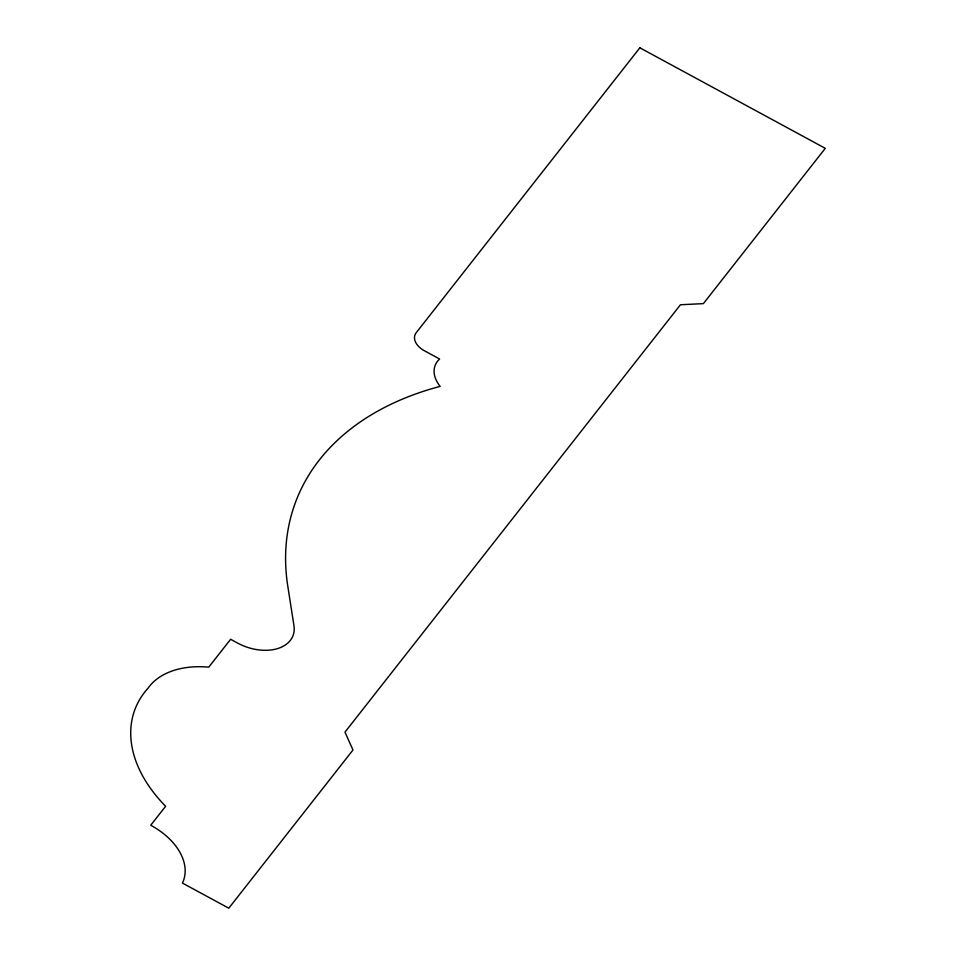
<?xml version="1.0" encoding="UTF-8"?>
<svg xmlns="http://www.w3.org/2000/svg" width="956" height="956" viewBox="0 0 956 956"><rect width="100%" height="100%" fill="white"/><g stroke="black" fill="none" stroke-linecap="round" stroke-linejoin="round"><path stroke-width="1.43" d="M639.863 47.8L416.183 332.748A17.782 11.759 20.6 0 0 424.177 350.625L439.629 359.002A35.85 23.709 20.6 0 0 440.166 386.379A352.824 233.324 20.6 0 0 287.804 586.279L293.97 625.738A41.012 27.127 20.6 0 1 277.587 648.598A41.012 27.127 20.6 0 1 237.482 643.018L230.623 639.289L208.755 667.145A82.108 54.301 20.6 0 0 147.989 688.26A147.057 97.249 20.6 0 0 165.639 806.255L150.725 825.255A62.594 41.395 20.6 0 1 182.441 883.069L228.795 908.2L352.979 750.006L344.973 732.129L680.469 304.749L703.377 303.626L825.279 148.335L639.863 47.8"/></g></svg>
